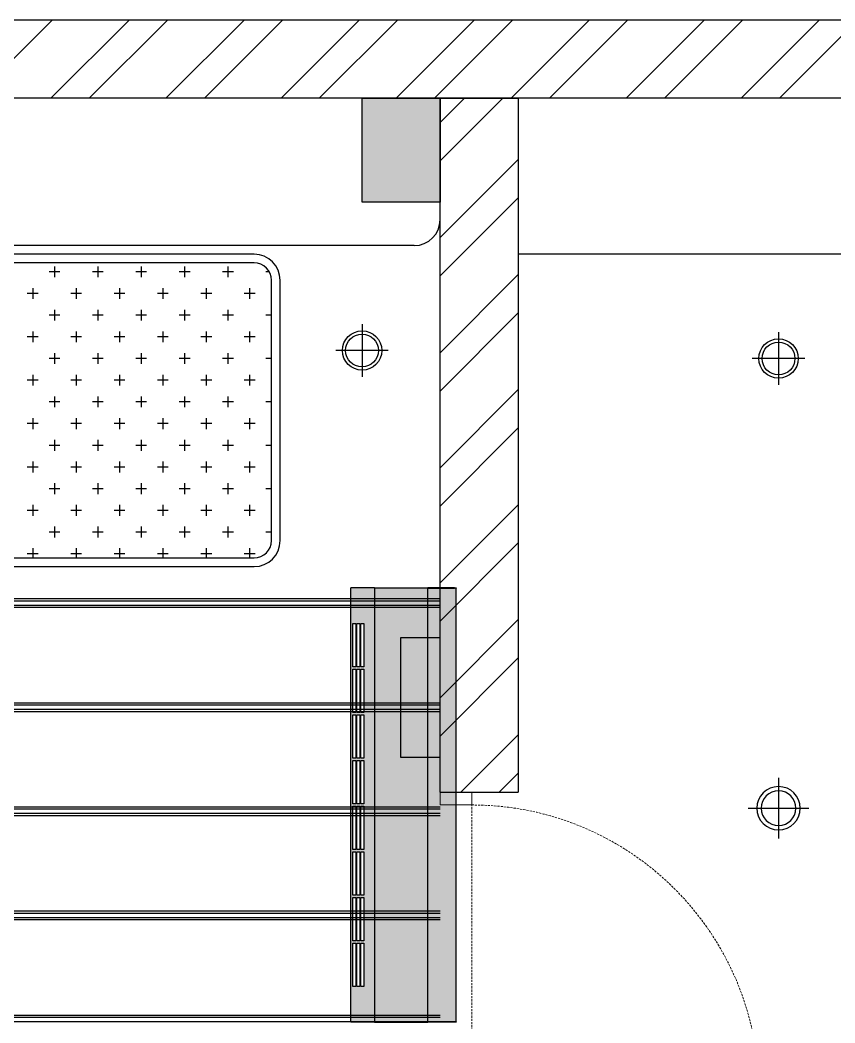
# Model space of a CAD drawing. Header units: inches. Extents: x 9636 to 21597, y -10243 to 557.
# Drawn here: x 15242.8 to 15336.7, y -85.4 to 30.2 of the extents above; entities that cross this region are included whole.
import ezdxf

# ---------------------------------------------------------------- set-up
doc = ezdxf.new("R2010")
doc.units = ezdxf.units.IN
doc.header["$MEASUREMENT"] = 0
doc.linetypes.add('DASHED2', pattern=[0.375, 0.25, -0.125])
doc.linetypes.add('HIDDEN', pattern=[0.375, 0.25, -0.125])
for name, color, linetype in [('A-Door-Frame', 1, 'Continuous'), ('A-Door-Swing', 8, 'HIDDEN'), ('Edges', 7, 'Continuous'), ('IEL-HATCH-002', 7, 'Continuous')]:
    doc.layers.add(name, color=color, linetype=linetype)
doc.layers.add('FURNI', color=140, linetype='Continuous', lineweight=18)

# ---------------------------------------------------------------- blocks, each defined once
blk = doc.blocks.new('5ryh')
at = {"layer": 'IEL-HATCH-002', "true_color": 0x139b48, "transparency": 33554687}
h = blk.add_hatch(color=114, dxfattribs=at)
h.dxf.hatch_style = 1
h.paths.add_polyline_path([(6507.8, -1186.938), (6501.8, -1186.938), (6501.8, -1188.938), (6507.8, -1188.938)])
blk.add_lwpolyline([(6507.8, -1188.938), (6507.8, -1186.938), (6501.8, -1186.938), (6501.8, -1188.938)], close=True)
blk = doc.blocks.new('ger')
at = {"color": 5}
for p, q in [((6473.06, -970.68), (6473.07, -978.68)), ((6469.07, -974.68), (6477.07, -974.68))]:
    blk.add_line(p, q, dxfattribs=at)
for radius in [3, 2.5]:
    blk.add_circle((6473.07, -974.68), radius, dxfattribs=at)
blk = doc.blocks.new('rg')
at = {"color": 6}
for p, q in [((6523.86, -972.55), (6523.86, -979.55)), ((6520.36, -976.05), (6527.36, -976.05))]:
    blk.add_line(p, q, dxfattribs=at)
for radius in [2.5, 2]:
    blk.add_circle((6523.86, -976.05), radius, dxfattribs=at)
blk = doc.blocks.new('DRYG')
at = {"layer": 'Edges', "color": 18, "true_color": 0x000000}
for p, q in [((8077.83, 1479.53), (8077.83, 1479.56)), ((8077.83, 1479.56), (8078.02, 1479.56)), ((8077.83, 1479.53), (8077.83, 1421.72)), ((8077.83, 1479.53), (8078.02, 1479.53)), ((8078.02, 1479.56), (8078.02, 1479.53)), ((8078.02, 1479.56), (8081.6, 1479.56)), ((8078.02, 1479.53), (8081.6, 1479.53)), ((8088.69, 1479.56), (8081.6, 1479.56)), ((8081.6, 1479.56), (8081.6, 1479.53)), ((8081.6, 1479.53), (8081.6, 1421.72)), ((8088.69, 1479.56), (8091.83, 1479.56)), ((8088.69, 1421.69), (8088.69, 1479.56)), ((8091.83, 1479.56), (8091.83, 1421.69)), ((8090.14, 1474.81), (8090.51, 1474.81)), ((8090.14, 1469.03), (8090.14, 1474.81)), ((8090.51, 1474.81), (8090.51, 1469.03)), ((8090.66, 1474.81), (8091.04, 1474.81)), ((8090.66, 1469.03), (8090.66, 1474.81)), ((8091.04, 1474.81), (8091.04, 1469.03)), ((8091.19, 1474.81), (8091.57, 1474.81)), ((8091.19, 1469.03), (8091.19, 1474.81)), ((8091.57, 1474.81), (8091.57, 1469.03)), ((8090.51, 1469.03), (8090.14, 1469.03)), ((8090.14, 1468.72), (8090.51, 1468.72)), ((8090.14, 1462.95), (8090.14, 1468.72)), ((8090.51, 1468.72), (8090.51, 1462.95)), ((8091.04, 1469.03), (8090.66, 1469.03)), ((8090.66, 1468.72), (8091.04, 1468.72)), ((8090.66, 1462.95), (8090.66, 1468.72)), ((8091.04, 1468.72), (8091.04, 1462.95)), ((8091.57, 1469.03), (8091.19, 1469.03)), ((8091.19, 1468.72), (8091.57, 1468.72)), ((8091.19, 1462.95), (8091.19, 1468.72)), ((8091.57, 1468.72), (8091.57, 1462.95)), ((8090.51, 1462.95), (8090.14, 1462.95)), ((8090.14, 1462.64), (8090.51, 1462.64)), ((8090.14, 1456.86), (8090.14, 1462.64)), ((8090.51, 1462.64), (8090.51, 1456.86)), ((8091.04, 1462.95), (8090.66, 1462.95)), ((8090.66, 1462.64), (8091.04, 1462.64)), ((8090.66, 1456.86), (8090.66, 1462.64)), ((8091.04, 1462.64), (8091.04, 1456.86)), ((8091.57, 1462.95), (8091.19, 1462.95)), ((8091.19, 1462.64), (8091.57, 1462.64)), ((8091.19, 1456.86), (8091.19, 1462.64)), ((8091.57, 1462.64), (8091.57, 1456.86)), ((8090.51, 1456.86), (8090.14, 1456.86)), ((8090.14, 1456.55), (8090.51, 1456.55)), ((8090.14, 1450.78), (8090.14, 1456.55)), ((8090.51, 1456.55), (8090.51, 1450.78)), ((8091.04, 1456.86), (8090.66, 1456.86)), ((8090.66, 1456.55), (8091.04, 1456.55)), ((8090.66, 1450.78), (8090.66, 1456.55)), ((8091.04, 1456.55), (8091.04, 1450.78)), ((8091.57, 1456.86), (8091.19, 1456.86)), ((8091.19, 1456.55), (8091.57, 1456.55)), ((8091.19, 1450.78), (8091.19, 1456.55)), ((8091.57, 1456.55), (8091.57, 1450.78)), ((8090.51, 1450.78), (8090.14, 1450.78)), ((8090.14, 1450.47), (8090.51, 1450.47)), ((8090.14, 1444.69), (8090.14, 1450.47)), ((8090.51, 1450.47), (8090.51, 1444.69)), ((8091.04, 1450.78), (8090.66, 1450.78)), ((8090.66, 1450.47), (8091.04, 1450.47)), ((8090.66, 1444.69), (8090.66, 1450.47)), ((8091.04, 1450.47), (8091.04, 1444.69)), ((8091.57, 1450.78), (8091.19, 1450.78)), ((8091.19, 1450.47), (8091.57, 1450.47)), ((8091.19, 1444.69), (8091.19, 1450.47)), ((8091.57, 1450.47), (8091.57, 1444.69)), ((8090.51, 1444.69), (8090.14, 1444.69)), ((8091.04, 1444.69), (8090.66, 1444.69)), ((8091.57, 1444.69), (8091.19, 1444.69)), ((8090.14, 1444.38), (8090.51, 1444.38)), ((8090.14, 1438.61), (8090.14, 1444.38)), ((8090.51, 1444.38), (8090.51, 1438.61)), ((8090.66, 1444.38), (8091.04, 1444.38)), ((8090.66, 1438.61), (8090.66, 1444.38)), ((8091.04, 1444.38), (8091.04, 1438.61)), ((8091.19, 1444.38), (8091.57, 1444.38)), ((8091.19, 1438.61), (8091.19, 1444.38)), ((8091.57, 1444.38), (8091.57, 1438.61)), ((8090.51, 1438.61), (8090.14, 1438.61)), ((8090.14, 1438.3), (8090.51, 1438.3)), ((8090.14, 1432.53), (8090.14, 1438.3)), ((8090.51, 1438.3), (8090.51, 1432.53)), ((8091.04, 1438.61), (8090.66, 1438.61)), ((8090.66, 1438.3), (8091.04, 1438.3)), ((8090.66, 1432.53), (8090.66, 1438.3)), ((8091.04, 1438.3), (8091.04, 1432.53)), ((8091.57, 1438.61), (8091.19, 1438.61)), ((8091.19, 1438.3), (8091.57, 1438.3)), ((8091.19, 1432.53), (8091.19, 1438.3)), ((8091.57, 1438.3), (8091.57, 1432.53)), ((8090.51, 1432.53), (8090.14, 1432.53)), ((8091.04, 1432.53), (8090.66, 1432.53)), ((8091.57, 1432.53), (8091.19, 1432.53)), ((8090.14, 1432.21), (8090.51, 1432.21)), ((8090.14, 1426.44), (8090.14, 1432.21)), ((8090.51, 1432.21), (8090.51, 1426.44)), ((8090.66, 1432.21), (8091.04, 1432.21)), ((8090.66, 1426.44), (8090.66, 1432.21)), ((8091.04, 1432.21), (8091.04, 1426.44)), ((8091.19, 1432.21), (8091.57, 1432.21)), ((8091.19, 1426.44), (8091.19, 1432.21)), ((8091.57, 1432.21), (8091.57, 1426.44)), ((8090.51, 1426.44), (8090.14, 1426.44)), ((8091.04, 1426.44), (8090.66, 1426.44)), ((8091.57, 1426.44), (8091.19, 1426.44)), ((8077.83, 1421.69), (8077.83, 1421.72)), ((8077.83, 1421.72), (8078.02, 1421.72)), ((8078.02, 1421.72), (8078.02, 1421.69)), ((8081.6, 1421.72), (8078.02, 1421.72)), ((8081.6, 1421.72), (8081.6, 1421.69)), ((8078.02, 1421.69), (8077.83, 1421.69)), ((8078.02, 1421.69), (8081.6, 1421.69)), ((8088.69, 1421.69), (8081.6, 1421.69)), ((8088.69, 1421.69), (8091.83, 1421.69))]:
    blk.add_line(p, q, dxfattribs=at)
at = {"layer": 'FURNI', "color": 18, "true_color": 0x000000}
blk.add_line((8077.83, 1421.69), (8091.83, 1421.69), dxfattribs=at)
blk = doc.blocks.new('E4RG')
at = {"layer": 'IEL-HATCH-002', "transparency": 33554687}
h = blk.add_hatch(color=256, dxfattribs=at)
h.dxf.hatch_style = 1
h.set_gradient(color1=(255, 255, 255), color2=(147, 149, 152), name='CYLINDER')
h.paths.add_polyline_path([(4585.014, 653.223), (4584.997, 653.223), (4554.406, 653.223), (4554.406, 649.471), (4585.014, 649.471)])
h.paths.add_polyline_path([(4584.997, 655.115), (4584.997, 655.215), (4554.423, 655.215), (4554.423, 655.115), (4554.423, 653.223), (4584.997, 653.223)])
h.paths.add_polyline_path([(4585.014, 649.471), (4554.406, 649.471), (4554.406, 647.811), (4585.014, 647.811)])
h.paths.add_polyline_path([(4556.921, 648.707), (4559.974, 648.707), (4559.974, 648.507), (4556.921, 648.507)], flags=16)
h.paths.add_polyline_path([(4556.921, 648.428), (4559.974, 648.428), (4559.974, 648.228), (4556.921, 648.228)], flags=16)
h.paths.add_polyline_path([(4556.921, 648.148), (4559.974, 648.148), (4559.974, 647.948), (4556.921, 647.948)], flags=16)
h.paths.add_polyline_path([(4560.139, 648.707), (4563.192, 648.707), (4563.192, 648.507), (4560.139, 648.507)], flags=16)
h.paths.add_polyline_path([(4560.139, 648.428), (4563.192, 648.428), (4563.192, 648.228), (4560.139, 648.228)], flags=16)
h.paths.add_polyline_path([(4560.139, 648.148), (4563.192, 648.148), (4563.192, 647.948), (4560.139, 647.948)], flags=16)
h.paths.add_polyline_path([(4563.357, 648.707), (4566.41, 648.707), (4566.41, 648.507), (4563.357, 648.507)], flags=16)
h.paths.add_polyline_path([(4563.357, 648.428), (4566.41, 648.428), (4566.41, 648.228), (4563.357, 648.228)], flags=16)
h.paths.add_polyline_path([(4563.357, 648.148), (4566.41, 648.148), (4566.41, 647.948), (4563.357, 647.948)], flags=16)
h.paths.add_polyline_path([(4566.575, 648.707), (4569.628, 648.707), (4569.628, 648.507), (4566.575, 648.507)], flags=16)
h.paths.add_polyline_path([(4566.575, 648.428), (4569.628, 648.428), (4569.628, 648.228), (4566.575, 648.228)], flags=16)
h.paths.add_polyline_path([(4566.575, 648.148), (4569.628, 648.148), (4569.628, 647.948), (4566.575, 647.948)], flags=16)
h.paths.add_polyline_path([(4569.792, 648.707), (4572.845, 648.707), (4572.845, 648.507), (4569.792, 648.507)], flags=16)
h.paths.add_polyline_path([(4569.792, 648.428), (4572.845, 648.428), (4572.845, 648.228), (4569.792, 648.228)], flags=16)
h.paths.add_polyline_path([(4569.792, 648.148), (4572.845, 648.148), (4572.845, 647.948), (4569.792, 647.948)], flags=16)
h.paths.add_polyline_path([(4573.01, 648.707), (4576.063, 648.707), (4576.063, 648.507), (4573.01, 648.507)], flags=16)
h.paths.add_polyline_path([(4573.01, 648.428), (4576.063, 648.428), (4576.063, 648.228), (4573.01, 648.228)], flags=16)
h.paths.add_polyline_path([(4573.01, 648.148), (4576.063, 648.148), (4576.063, 647.948), (4573.01, 647.948)], flags=16)
h.paths.add_polyline_path([(4576.228, 648.707), (4579.281, 648.707), (4579.281, 648.507), (4576.228, 648.507)], flags=16)
h.paths.add_polyline_path([(4576.228, 648.428), (4579.281, 648.428), (4579.281, 648.228), (4576.228, 648.228)], flags=16)
h.paths.add_polyline_path([(4576.228, 648.148), (4579.281, 648.148), (4579.281, 647.948), (4576.228, 647.948)], flags=16)
h.paths.add_polyline_path([(4579.446, 648.707), (4582.499, 648.707), (4582.499, 648.507), (4579.446, 648.507)], flags=16)
h.paths.add_polyline_path([(4579.446, 648.428), (4582.499, 648.428), (4582.499, 648.228), (4579.446, 648.228)], flags=16)
h.paths.add_polyline_path([(4579.446, 648.148), (4582.499, 648.148), (4582.499, 647.948), (4579.446, 647.948)], flags=16)
at = {"layer": 'FURNI', "color": 18, "true_color": 0x000000, "xscale": -0.5288462308038518, "yscale": 0.5288462308038518, "zscale": 0.5288462308038518, "rotation": 90}
blk.add_blockref('DRYG', (5336.867, 4927.145), dxfattribs=at)
blk = doc.blocks.new('shht')
at = {"layer": 'IEL-HATCH-002', "true_color": 0x636466, "transparency": 33554687}
h = blk.add_hatch(color=251, dxfattribs=at)
h.dxf.hatch_style = 1
h.paths.add_polyline_path([(15258.5, -2138.01), (15249.5, -2138.01), (15249.5, -2150.01), (15258.5, -2150.01)])
at = {"color": 251, "true_color": 0x636466}
for p, q in [((15442.5, -2129.01), (14831.5, -2129.01)), ((15433.5, -2138.01), (14840.5, -2138.01)), ((15249.5, -2150.01), (15249.5, -2138.01)), ((15249.5, -2138.01), (15258.5, -2138.01)), ((15258.5, -2218.01), (15258.5, -2138.01)), ((15258.5, -2138.01), (15267.5, -2138.01)), ((15258.5, -2152.01), (15258.5, -2138.01)), ((15258.5, -2138.01), (15258.5, -2150.01)), ((15267.5, -2138.01), (15267.5, -2218.01)), ((15258.5, -2150.01), (15249.5, -2150.01)), ((15255.5, -2155.01), (14939.5, -2155.01)), ((15237.06, -2156.01), (15171.06, -2156.01)), ((15415.5, -2156.01), (15267.5, -2156.01)), ((15237.06, -2157.01), (15171.06, -2157.01)), ((15239.06, -2189.01), (15239.06, -2159.01)), ((15240.06, -2189.01), (15240.06, -2159.01)), ((15171.06, -2191.01), (15237.06, -2191.01)), ((15171.06, -2192.01), (15237.06, -2192.01)), ((15258.5, -2218.01), (15267.5, -2218.01))]:
    blk.add_line(p, q, dxfattribs=at)
for centre, radius, start, end in [((15255.5, -2152.01), 3, 270, 0), ((15237.06, -2159.01), 3, 0, 90), ((15237.06, -2159.01), 2, 0, 90), ((15237.06, -2189.01), 3, 270, 0), ((15237.06, -2189.01), 2, 270, 0)]:
    blk.add_arc(centre, radius, start, end, dxfattribs=at)
at = {"layer": 'A-Door-Frame', "color": 251, "lineweight": 5, "true_color": 0x636466}
blk.add_line((15258.5, -2218.01), (15262.16, -2218.01), dxfattribs=at)
blk.add_lwpolyline([(15258.5, -2218.01), (15258.5, -2219.48), (15262.16, -2219.48), (15262.16, -2218.01)], dxfattribs=at)
at = {"layer": 'A-Door-Swing', "color": 251, "linetype": 'DASHED2', "lineweight": 5, "true_color": 0x636466}
blk.add_line((15262.16, -2252.25), (15262.16, -2219.18), dxfattribs=at)
blk.add_arc((15262.16, -2252.55), 33.07, 0, 90, dxfattribs=at)
at = {"layer": 'IEL-HATCH-002', "color": 251, "linetype": 'Continuous', "true_color": 0x636466, "transparency": 33554687}
for p, q in [((15204.8, -2138.01), (15213.8, -2129.01)), ((15213.64, -2138.01), (15222.64, -2129.01)), ((15218.06, -2138.01), (15227.06, -2129.01)), ((15226.9, -2138.01), (15235.9, -2129.01)), ((15231.32, -2138.01), (15240.32, -2129.01)), ((15240.16, -2138.01), (15249.16, -2129.01)), ((15244.57, -2138.01), (15253.57, -2129.01)), ((15253.41, -2138.01), (15262.41, -2129.01)), ((15257.83, -2138.01), (15266.83, -2129.01)), ((15266.67, -2138.01), (15275.67, -2129.01)), ((15271.09, -2138.01), (15280.09, -2129.01)), ((15279.93, -2138.01), (15288.93, -2129.01)), ((15284.35, -2138.01), (15293.35, -2129.01)), ((15293.19, -2138.01), (15302.19, -2129.01)), ((15297.61, -2138.01), (15306.61, -2129.01)), ((15258.5, -2140.83), (15261.32, -2138.01)), ((15258.5, -2145.25), (15265.74, -2138.01)), ((15258.5, -2154.09), (15267.5, -2145.09)), ((15258.5, -2158.51), (15267.5, -2149.51)), ((15214.04, -2157.4), (15214.04, -2158.65)), ((15219.04, -2157.4), (15219.04, -2158.65)), ((15224.04, -2157.4), (15224.04, -2158.65)), ((15229.04, -2157.4), (15229.04, -2158.65)), ((15234.04, -2157.4), (15234.04, -2158.65)), ((15214.67, -2158.03), (15213.42, -2158.03)), ((15219.67, -2158.03), (15218.42, -2158.03)), ((15224.67, -2158.03), (15223.42, -2158.03)), ((15229.67, -2158.03), (15228.42, -2158.03)), ((15234.67, -2158.03), (15233.42, -2158.03)), ((15238.8, -2158.03), (15238.42, -2158.03)), ((15258.5, -2167.35), (15267.5, -2158.35)), ((15211.54, -2159.9), (15211.54, -2161.15)), ((15216.54, -2159.9), (15216.54, -2161.15)), ((15221.54, -2159.9), (15221.54, -2161.15)), ((15226.54, -2159.9), (15226.54, -2161.15)), ((15231.54, -2159.9), (15231.54, -2161.15)), ((15236.54, -2159.9), (15236.54, -2161.15)), ((15212.17, -2160.53), (15210.92, -2160.53)), ((15217.17, -2160.53), (15215.92, -2160.53)), ((15222.17, -2160.53), (15220.92, -2160.53)), ((15227.17, -2160.53), (15225.92, -2160.53)), ((15232.17, -2160.53), (15230.92, -2160.53)), ((15237.17, -2160.53), (15235.92, -2160.53)), ((15214.04, -2162.4), (15214.04, -2163.65)), ((15219.04, -2162.4), (15219.04, -2163.65)), ((15224.04, -2162.4), (15224.04, -2163.65)), ((15229.04, -2162.4), (15229.04, -2163.65)), ((15234.04, -2162.4), (15234.04, -2163.65)), ((15239.04, -2162.4), (15239.04, -2163.65)), ((15214.67, -2163.03), (15213.42, -2163.03)), ((15219.67, -2163.03), (15218.42, -2163.03)), ((15224.67, -2163.03), (15223.42, -2163.03)), ((15229.67, -2163.03), (15228.42, -2163.03)), ((15234.67, -2163.03), (15233.42, -2163.03)), ((15239.06, -2163.03), (15238.42, -2163.03)), ((15258.5, -2171.77), (15267.5, -2162.77)), ((15211.54, -2164.9), (15211.54, -2166.15)), ((15216.54, -2164.9), (15216.54, -2166.15)), ((15221.54, -2164.9), (15221.54, -2166.15)), ((15226.54, -2164.9), (15226.54, -2166.15)), ((15231.54, -2164.9), (15231.54, -2166.15)), ((15236.54, -2164.9), (15236.54, -2166.15)), ((15212.17, -2165.53), (15210.92, -2165.53)), ((15217.17, -2165.53), (15215.92, -2165.53)), ((15222.17, -2165.53), (15220.92, -2165.53)), ((15227.17, -2165.53), (15225.92, -2165.53)), ((15232.17, -2165.53), (15230.92, -2165.53)), ((15237.17, -2165.53), (15235.92, -2165.53)), ((15214.67, -2168.03), (15213.42, -2168.03)), ((15214.04, -2167.4), (15214.04, -2168.65)), ((15219.67, -2168.03), (15218.42, -2168.03)), ((15219.04, -2167.4), (15219.04, -2168.65)), ((15224.67, -2168.03), (15223.42, -2168.03)), ((15224.04, -2167.4), (15224.04, -2168.65)), ((15229.67, -2168.03), (15228.42, -2168.03)), ((15229.04, -2167.4), (15229.04, -2168.65)), ((15234.67, -2168.03), (15233.42, -2168.03)), ((15234.04, -2167.4), (15234.04, -2168.65)), ((15239.06, -2168.03), (15238.42, -2168.03)), ((15239.04, -2167.4), (15239.04, -2168.65)), ((15212.17, -2170.53), (15210.92, -2170.53)), ((15211.54, -2169.9), (15211.54, -2171.15)), ((15217.17, -2170.53), (15215.92, -2170.53)), ((15216.54, -2169.9), (15216.54, -2171.15)), ((15222.17, -2170.53), (15220.92, -2170.53)), ((15221.54, -2169.9), (15221.54, -2171.15)), ((15227.17, -2170.53), (15225.92, -2170.53)), ((15226.54, -2169.9), (15226.54, -2171.15)), ((15232.17, -2170.53), (15230.92, -2170.53)), ((15231.54, -2169.9), (15231.54, -2171.15)), ((15237.17, -2170.53), (15235.92, -2170.53)), ((15236.54, -2169.9), (15236.54, -2171.15)), ((15258.5, -2180.61), (15267.5, -2171.61)), ((15214.67, -2173.03), (15213.42, -2173.03)), ((15214.04, -2172.4), (15214.04, -2173.65)), ((15219.67, -2173.03), (15218.42, -2173.03)), ((15219.04, -2172.4), (15219.04, -2173.65)), ((15224.67, -2173.03), (15223.42, -2173.03)), ((15224.04, -2172.4), (15224.04, -2173.65)), ((15229.67, -2173.03), (15228.42, -2173.03)), ((15229.04, -2172.4), (15229.04, -2173.65)), ((15234.67, -2173.03), (15233.42, -2173.03)), ((15234.04, -2172.4), (15234.04, -2173.65)), ((15239.06, -2173.03), (15238.42, -2173.03)), ((15239.04, -2172.4), (15239.04, -2173.65)), ((15211.54, -2174.9), (15211.54, -2176.15)), ((15216.54, -2174.9), (15216.54, -2176.15)), ((15221.54, -2174.9), (15221.54, -2176.15)), ((15226.54, -2174.9), (15226.54, -2176.15)), ((15231.54, -2174.9), (15231.54, -2176.15)), ((15236.54, -2174.9), (15236.54, -2176.15)), ((15212.17, -2175.53), (15210.92, -2175.53)), ((15217.17, -2175.53), (15215.92, -2175.53)), ((15222.17, -2175.53), (15220.92, -2175.53)), ((15227.17, -2175.53), (15225.92, -2175.53)), ((15232.17, -2175.53), (15230.92, -2175.53)), ((15237.17, -2175.53), (15235.92, -2175.53)), ((15258.5, -2185.03), (15267.5, -2176.03)), ((15214.04, -2177.4), (15214.04, -2178.65)), ((15219.04, -2177.4), (15219.04, -2178.65)), ((15224.04, -2177.4), (15224.04, -2178.65)), ((15229.04, -2177.4), (15229.04, -2178.65)), ((15234.04, -2177.4), (15234.04, -2178.65)), ((15239.04, -2177.4), (15239.04, -2178.65)), ((15214.67, -2178.03), (15213.42, -2178.03)), ((15219.67, -2178.03), (15218.42, -2178.03)), ((15224.67, -2178.03), (15223.42, -2178.03)), ((15229.67, -2178.03), (15228.42, -2178.03)), ((15234.67, -2178.03), (15233.42, -2178.03)), ((15239.06, -2178.03), (15238.42, -2178.03)), ((15211.54, -2179.9), (15211.54, -2181.15)), ((15216.54, -2179.9), (15216.54, -2181.15)), ((15221.54, -2179.9), (15221.54, -2181.15)), ((15226.54, -2179.9), (15226.54, -2181.15)), ((15231.54, -2179.9), (15231.54, -2181.15)), ((15236.54, -2179.9), (15236.54, -2181.15)), ((15212.17, -2180.53), (15210.92, -2180.53)), ((15217.17, -2180.53), (15215.92, -2180.53)), ((15222.17, -2180.53), (15220.92, -2180.53)), ((15227.17, -2180.53), (15225.92, -2180.53)), ((15232.17, -2180.53), (15230.92, -2180.53)), ((15237.17, -2180.53), (15235.92, -2180.53)), ((15214.67, -2183.03), (15213.42, -2183.03)), ((15214.04, -2182.4), (15214.04, -2183.65)), ((15219.67, -2183.03), (15218.42, -2183.03)), ((15219.04, -2182.4), (15219.04, -2183.65)), ((15224.67, -2183.03), (15223.42, -2183.03)), ((15224.04, -2182.4), (15224.04, -2183.65)), ((15229.67, -2183.03), (15228.42, -2183.03)), ((15229.04, -2182.4), (15229.04, -2183.65)), ((15234.67, -2183.03), (15233.42, -2183.03)), ((15234.04, -2182.4), (15234.04, -2183.65)), ((15239.06, -2183.03), (15238.42, -2183.03)), ((15239.04, -2182.4), (15239.04, -2183.65)), ((15212.17, -2185.53), (15210.92, -2185.53)), ((15211.54, -2184.9), (15211.54, -2186.15)), ((15217.17, -2185.53), (15215.92, -2185.53)), ((15216.54, -2184.9), (15216.54, -2186.15)), ((15222.17, -2185.53), (15220.92, -2185.53)), ((15221.54, -2184.9), (15221.54, -2186.15)), ((15227.17, -2185.53), (15225.92, -2185.53)), ((15226.54, -2184.9), (15226.54, -2186.15)), ((15232.17, -2185.53), (15230.92, -2185.53)), ((15231.54, -2184.9), (15231.54, -2186.15)), ((15237.17, -2185.53), (15235.92, -2185.53)), ((15236.54, -2184.9), (15236.54, -2186.15)), ((15258.5, -2193.87), (15267.5, -2184.87)), ((15214.67, -2188.03), (15213.42, -2188.03)), ((15214.04, -2187.4), (15214.04, -2188.65)), ((15219.67, -2188.03), (15218.42, -2188.03)), ((15219.04, -2187.4), (15219.04, -2188.65)), ((15224.67, -2188.03), (15223.42, -2188.03)), ((15224.04, -2187.4), (15224.04, -2188.65)), ((15229.67, -2188.03), (15228.42, -2188.03)), ((15229.04, -2187.4), (15229.04, -2188.65)), ((15234.67, -2188.03), (15233.42, -2188.03)), ((15234.04, -2187.4), (15234.04, -2188.65)), ((15239.06, -2188.03), (15238.42, -2188.03)), ((15239.04, -2187.4), (15239.04, -2188.65)), ((15211.54, -2189.9), (15211.54, -2191.01)), ((15216.54, -2189.9), (15216.54, -2191.01)), ((15221.54, -2189.9), (15221.54, -2191.01)), ((15226.54, -2189.9), (15226.54, -2191.01)), ((15231.54, -2189.9), (15231.54, -2191.01)), ((15236.54, -2189.9), (15236.54, -2191.01)), ((15258.5, -2198.28), (15267.5, -2189.28)), ((15212.17, -2190.53), (15210.92, -2190.53)), ((15217.17, -2190.53), (15215.92, -2190.53)), ((15222.17, -2190.53), (15220.92, -2190.53)), ((15227.17, -2190.53), (15225.92, -2190.53)), ((15232.17, -2190.53), (15230.92, -2190.53)), ((15237.17, -2190.53), (15235.92, -2190.53)), ((15258.5, -2207.12), (15267.5, -2198.12)), ((15258.5, -2211.54), (15267.5, -2202.54)), ((15260.87, -2218.01), (15267.5, -2211.38)), ((15265.28, -2218.01), (15267.5, -2215.8))]:
    blk.add_line(p, q, dxfattribs=at)

msp = doc.modelspace()

# ---------------------------------------------------------------- linework, layer by layer
at = {"color": 18, "true_color": 0x000000}
for p, q in [((14969.17, -36.47), (15291.17, -36.47)), ((14969.17, -37.47), (15291.17, -37.47)), ((14969.17, -48.47), (15291.17, -48.47)), ((14969.17, -49.47), (15291.17, -49.47)), ((14969.17, -60.47), (15291.17, -60.47)), ((14969.17, -61.47), (15291.17, -61.47)), ((14969.17, -72.47), (15291.17, -72.47)), ((14969.17, -73.47), (15291.17, -73.47)), ((14969.17, -84.47), (15291.17, -84.47))]:
    msp.add_line(p, q, dxfattribs=at)
at = {"color": 41, "true_color": 0xf4ee51}
for p, q in [((14969.17, -36.72), (15291.17, -36.72)), ((14969.17, -37.22), (15291.17, -37.22)), ((14969.17, -48.72), (15291.17, -48.72)), ((14969.17, -49.22), (15291.17, -49.22)), ((14969.17, -60.72), (15291.17, -60.72)), ((14969.17, -61.22), (15291.17, -61.22)), ((14969.17, -72.72), (15291.17, -72.72)), ((14969.17, -73.22), (15291.17, -73.22)), ((14969.17, -84.72), (15291.17, -84.72)), ((14969.17, -85.22), (15291.17, -85.22))]:
    msp.add_line(p, q, dxfattribs=at)

# ---------------------------------------------------------------- block references
msp.add_blockref('shht', (32.67, 2159.22))
for name, p, xscale, yscale, zscale, rotation in [('ger', (16019.79, 4890.85), 0.7567862946407661, 0.7567862946407661, 0.7567862946407661, 270), ('ger', (16067.79, 4889.93), 0.7567862946407661, 0.7567862946407661, 0.7567862946407661, 270), ('E4RG', (14221.25, -7535.05), -1.635725795750141, 1.635725795750141, 1.635725795750141, 270), ('5ryh', (18011.72, 14861.61), 2.292076783467584, 2.292076783467584, 2.292076783467584, 269.9999999999999)]:
    msp.add_blockref(name, p, dxfattribs=dict(xscale=xscale, yscale=yscale, zscale=zscale, rotation=rotation))
at = {"xscale": -1, "rotation": 90}
msp.add_blockref('rg', (14354.12, 6463.22), dxfattribs=at)

doc.saveas('drawing.dxf')
